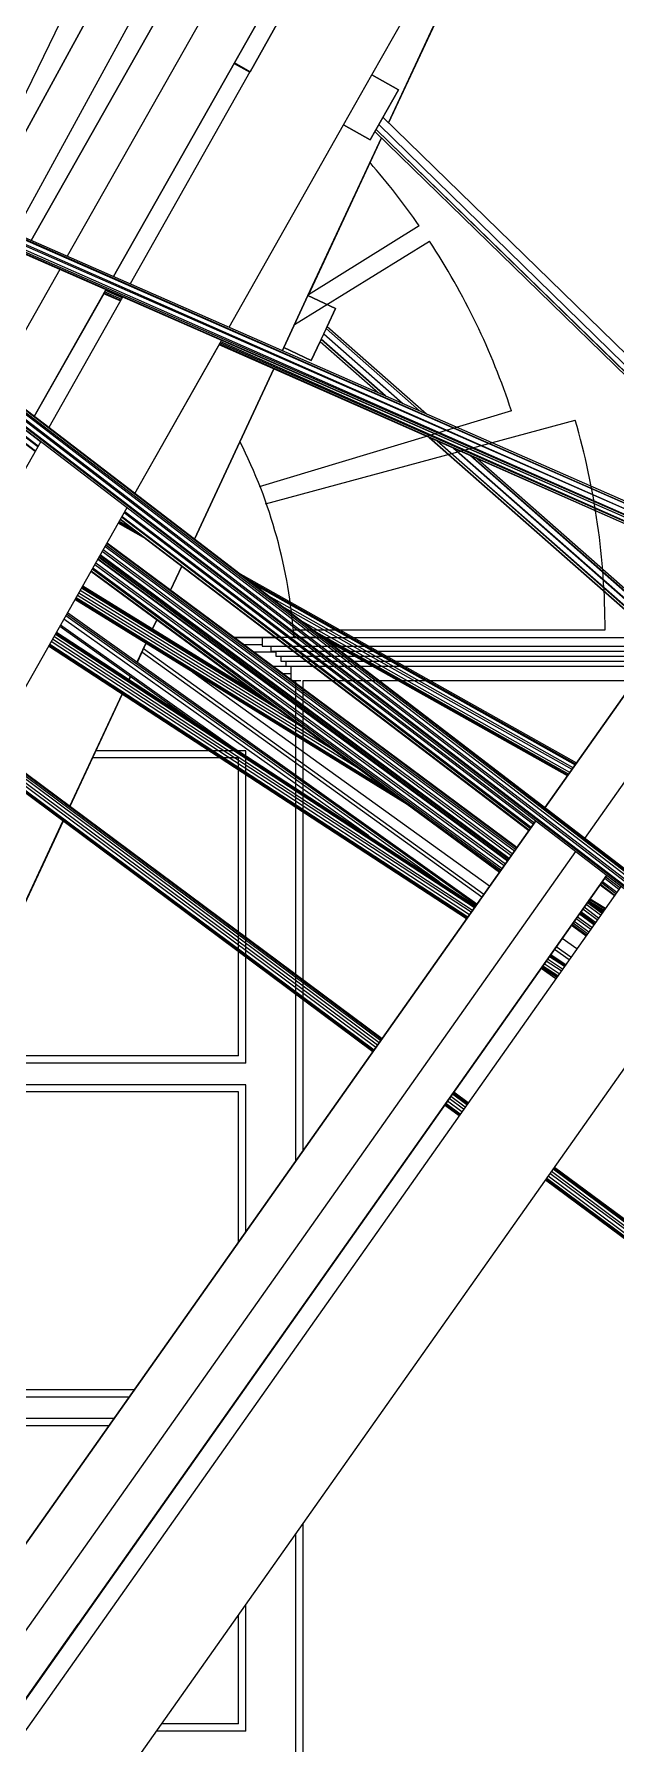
# Model space of a CAD drawing. Extents: x -43 to 90, y 6 to 81.
# Drawn here: x -16.527 to -15.716, y 69.147 to 71.528 of the extents above; entities that cross this region are included whole.
import ezdxf

# ---------------------------------------------------------------- set-up
doc = ezdxf.new("R2010")
doc.units = 0
doc.header["$LTSCALE"] = 0.1
doc.header["$MEASUREMENT"] = 0
doc.layers.add('cobertura nova', color=4, linetype='CONTINUOUS')
doc.layers.add('visto', color=9, linetype='CONTINUOUS')

msp = doc.modelspace()

# ---------------------------------------------------------------- linework, layer by layer
at = {"layer": 'cobertura nova'}
for p, q in [((-16.6039, 71.2728), (-15.1288, 73.9743)), ((-15.1288, 73.9743), (-16.6039, 71.2728)), ((-15.0808, 73.9481), (-16.5537, 71.2508)), ((-16.5308, 71.2407), (-15.0156, 73.9153)), ((-15.0156, 73.9153), (-16.5308, 71.2407)), ((-15.0156, 73.9153), (-16.5308, 71.2407)), ((-14.9681, 73.8884), (-16.4805, 71.2187)), ((-16.4161, 71.1905), (-14.9072, 73.8539)), ((-16.4161, 71.1905), (-14.9072, 73.8539)), ((-14.9072, 73.8539), (-16.4161, 71.1905)), ((-16.4161, 71.1905), (-14.9072, 73.8539)), ((-16.4161, 71.1905), (-14.9072, 73.8539)), ((-16.4161, 71.1905), (-14.9072, 73.8539)), ((-14.9072, 73.8539), (-16.4161, 71.1905)), ((-16.4161, 71.1905), (-14.9072, 73.8539)), ((-14.9072, 73.8539), (-16.4161, 71.1905)), ((-16.4161, 71.1905), (-14.9072, 73.8539)), ((-16.4161, 71.1905), (-14.9072, 73.8539)), ((-14.9072, 73.8539), (-16.4161, 71.1905)), ((-14.9353, 73.8043), (-16.4161, 71.1905)), ((-16.0559, 71.4712), (-14.7943, 73.6981)), ((-16.0559, 71.4712), (-14.7944, 73.6981)), ((-15.8148, 70.4505), (-14.023, 72.9875)), ((-14.023, 72.9875), (-15.8148, 70.4505)), ((-16.4161, 71.1905), (-15.4125, 72.962)), ((-15.7592, 70.408), (-13.9658, 72.9471)), ((-12.3274, 67.7759), (-18.0227, 72.1373)), ((-12.3358, 67.7729), (-18.0227, 72.1373)), ((-12.3216, 67.7755), (-18.0211, 72.1401)), ((-12.3273, 67.7759), (-18.0211, 72.1401)), ((-18.0326, 72.1208), (-12.3481, 67.7684)), ((-18.0309, 72.1236), (-12.348, 67.7684)), ((-12.3445, 67.7697), (-18.0309, 72.1236)), ((-12.336, 67.7728), (-18.0268, 72.1304)), ((-12.3444, 67.7697), (-18.0268, 72.1304)), ((-15.7486, 72.0135), (-16.0328, 71.4045)), ((-16.0328, 71.4045), (-15.7486, 72.0135)), ((-16.0328, 71.4045), (-15.7489, 72.013)), ((-15.7485, 72.0138), (-16.0327, 71.4044)), ((-16.0327, 71.4044), (-15.7485, 72.0138)), ((-17.2695, 71.5645), (-15.5744, 70.8215)), ((-17.2695, 71.5645), (-15.5744, 70.8215)), ((-15.5762, 70.819), (-17.2643, 71.5606)), ((-17.259, 71.5565), (-15.5762, 70.819)), ((-15.5805, 70.8128), (-17.2464, 71.5469)), ((-16.1864, 71.5451), (-16.2258, 71.4755)), ((-16.2258, 71.4755), (-16.1864, 71.5451)), ((-16.1864, 71.5451), (-16.2258, 71.4755)), ((-16.2258, 71.4755), (-16.1864, 71.5451)), ((-16.2258, 71.4755), (-16.1864, 71.5451)), ((-16.1864, 71.5451), (-16.2258, 71.4755)), ((-16.2258, 71.4755), (-16.1864, 71.5451)), ((-16.2258, 71.4755), (-16.1864, 71.5451)), ((-15.5805, 70.8128), (-17.2336, 71.5371)), ((-15.5849, 70.8066), (-17.2208, 71.5273)), ((-17.2083, 71.5177), (-15.5849, 70.8066)), ((-15.5867, 70.804), (-17.203, 71.5136)), ((-15.5867, 70.804), (-17.1979, 71.5097)), ((-16.2092, 71.5049), (-16.2092, 71.5049)), ((-16.2476, 71.4878), (-16.416, 71.1905)), ((-16.2476, 71.4878), (-16.416, 71.1905)), ((-16.416, 71.1905), (-16.2476, 71.4878)), ((-16.416, 71.1905), (-16.2476, 71.4878)), ((-16.416, 71.1905), (-16.2476, 71.4878)), ((-16.2476, 71.4878), (-16.416, 71.1905)), ((-16.416, 71.1905), (-16.2476, 71.4878)), ((-16.416, 71.1905), (-16.2476, 71.4878)), ((-16.2476, 71.4878), (-16.416, 71.1905)), ((-16.416, 71.1905), (-16.2476, 71.4878)), ((-16.416, 71.1905), (-16.2476, 71.4878)), ((-16.416, 71.1905), (-16.2476, 71.4878)), ((-16.416, 71.1905), (-16.2476, 71.4878)), ((-16.2476, 71.4878), (-16.416, 71.1905)), ((-16.2476, 71.4878), (-16.416, 71.1905)), ((-16.416, 71.1905), (-16.2476, 71.4878)), ((-16.2476, 71.4878), (-16.416, 71.1905)), ((-16.416, 71.1905), (-16.2476, 71.4878)), ((-16.2476, 71.4878), (-16.416, 71.1905)), ((-16.416, 71.1905), (-16.2476, 71.4878)), ((-16.416, 71.1905), (-16.2476, 71.4878)), ((-16.2476, 71.4878), (-16.416, 71.1905)), ((-16.2476, 71.4878), (-16.416, 71.1905)), ((-16.2476, 71.4878), (-16.416, 71.1905)), ((-16.2259, 71.4755), (-16.393, 71.1804)), ((-16.248, 71.487), (-16.2261, 71.475)), ((-16.2476, 71.4878), (-16.2258, 71.4755)), ((-16.2258, 71.4755), (-16.2476, 71.4878)), ((-16.2258, 71.4755), (-16.2258, 71.4755)), ((-16.2258, 71.4755), (-16.2258, 71.4755)), ((-16.2258, 71.4755), (-16.2258, 71.4755)), ((-16.2258, 71.4755), (-16.2258, 71.4755)), ((-16.2258, 71.4755), (-16.2258, 71.4755)), ((-16.2258, 71.4755), (-16.2258, 71.4755)), ((-16.0953, 71.4015), (-16.0559, 71.4712)), ((-16.0559, 71.4712), (-16.019, 71.4503)), ((-16.0559, 71.4712), (-16.0559, 71.4712)), ((-16.019, 71.4503), (-16.0559, 71.4712)), ((-16.019, 71.4503), (-16.0559, 71.4712)), ((-16.0559, 71.4712), (-16.0559, 71.4712)), ((-16.0559, 71.4712), (-16.0559, 71.4712)), ((-16.0559, 71.4712), (-16.0559, 71.4712)), ((-16.019, 71.4503), (-16.0585, 71.3807)), ((-16.0585, 71.3807), (-16.019, 71.4503)), ((-16.019, 71.4503), (-16.019, 71.4503)), ((-16.019, 71.4503), (-16.019, 71.4503)), ((-16.019, 71.4503), (-16.019, 71.4503)), ((-16.2549, 71.1198), (-16.0953, 71.4015)), ((-16.2549, 71.1198), (-16.0953, 71.4015)), ((-16.0953, 71.4015), (-16.0956, 71.4012)), ((-16.0953, 71.4015), (-16.0585, 71.3807)), ((-16.0585, 71.3807), (-16.0953, 71.4015)), ((-15.5115, 70.88), (-16.0463, 71.4021)), ((-15.5044, 70.8901), (-16.0406, 71.4121)), ((-16.145, 71.1639), (-16.0426, 71.3835)), ((-16.0426, 71.3835), (-16.145, 71.1639)), ((-16.145, 71.1639), (-16.0426, 71.3835)), ((-16.0425, 71.3834), (-16.1449, 71.1639)), ((-16.1449, 71.1639), (-16.0425, 71.3834)), ((-16.0518, 71.3924), (-15.5172, 70.8719)), ((-16.0502, 71.3953), (-15.5156, 70.8742)), ((-15.5153, 70.8746), (-16.0501, 71.3953)), ((-16.491, 71.2001), (-16.5826, 71.0385)), ((-16.5265, 70.9955), (-16.4266, 71.1719)), ((-16.5265, 70.9955), (-16.4266, 71.1719)), ((-16.4266, 71.1719), (-16.5265, 70.9955)), ((-16.4266, 71.1719), (-16.5265, 70.9955)), ((-16.5265, 70.9955), (-16.4266, 71.1719)), ((-16.5265, 70.9955), (-16.4266, 71.1719)), ((-16.5265, 70.9955), (-16.4266, 71.1719)), ((-16.4266, 71.1719), (-16.5265, 70.9955)), ((-16.5265, 70.9955), (-16.4266, 71.1719)), ((-16.5265, 70.9955), (-16.4266, 71.1719)), ((-16.4266, 71.1719), (-16.5265, 70.9955)), ((-16.5265, 70.9955), (-16.4266, 71.1719)), ((-16.5265, 70.9955), (-16.4266, 71.1719)), ((-16.4266, 71.1719), (-16.5265, 70.9955)), ((-16.4296, 71.1665), (-16.5265, 70.9955)), ((-16.4296, 71.1665), (-16.5265, 70.9955)), ((-16.5265, 70.9955), (-16.4296, 71.1665)), ((-16.5265, 70.9955), (-16.4296, 71.1665)), ((-16.5265, 70.9955), (-16.4296, 71.1665)), ((-16.4296, 71.1665), (-16.5265, 70.9955)), ((-16.5265, 70.9955), (-16.4296, 71.1665)), ((-16.5265, 70.9955), (-16.4296, 71.1665)), ((-16.4296, 71.1665), (-16.5265, 70.9955)), ((-16.5265, 70.9955), (-16.4296, 71.1665)), ((-16.5265, 70.9955), (-16.4296, 71.1665)), ((-16.5265, 70.9955), (-16.4296, 71.1665)), ((-16.5265, 70.9955), (-16.4296, 71.1665)), ((-16.4296, 71.1665), (-16.5265, 70.9955)), ((-16.4296, 71.1665), (-16.5265, 70.9955)), ((-16.5265, 70.9955), (-16.4296, 71.1665)), ((-16.4296, 71.1665), (-16.5265, 70.9955)), ((-16.5265, 70.9955), (-16.4296, 71.1665)), ((-16.4296, 71.1665), (-16.5265, 70.9955)), ((-16.5265, 70.9955), (-16.4296, 71.1665)), ((-16.5265, 70.9955), (-16.4296, 71.1665)), ((-16.4296, 71.1665), (-16.5265, 70.9955)), ((-16.4296, 71.1665), (-16.5265, 70.9955)), ((-16.4296, 71.1665), (-16.5265, 70.9955)), ((-16.4036, 71.1618), (-16.5064, 70.9802)), ((-16.4066, 71.1564), (-16.4296, 71.1665)), ((-16.4062, 71.1571), (-16.4292, 71.1672)), ((-16.4281, 71.1693), (-16.4051, 71.1591)), ((-16.4041, 71.1608), (-16.4271, 71.171)), ((-16.145, 71.1639), (-16.1788, 71.0914)), ((-16.1788, 71.0914), (-16.145, 71.1639)), ((-16.145, 71.1639), (-16.1788, 71.0914)), ((-16.1788, 71.0914), (-16.145, 71.1639)), ((-16.145, 71.1639), (-16.1788, 71.0914)), ((-16.1066, 71.146), (-16.145, 71.1639)), ((-16.145, 71.1639), (-16.145, 71.1639)), ((-16.145, 71.1639), (-16.1066, 71.146)), ((-16.145, 71.1639), (-16.145, 71.1639)), ((-16.145, 71.1639), (-16.145, 71.1639)), ((-16.1449, 71.1639), (-16.145, 71.1639)), ((-16.145, 71.1639), (-16.1449, 71.1639)), ((-16.1449, 71.1639), (-16.145, 71.1639)), ((-16.145, 71.1639), (-16.145, 71.1639)), ((-16.145, 71.1639), (-16.145, 71.1639)), ((-16.145, 71.1639), (-16.145, 71.1639)), ((-16.1449, 71.1639), (-16.1449, 71.1639)), ((-16.1066, 71.146), (-16.1404, 71.0735)), ((-16.1066, 71.146), (-16.1182, 71.1209)), ((-16.1182, 71.1209), (-16.1066, 71.146)), ((-16.1066, 71.146), (-16.1066, 71.146)), ((-16.1066, 71.146), (-16.1066, 71.146)), ((-16.1231, 71.1105), (-16.0126, 71.0136)), ((-16.1231, 71.1105), (-16.0134, 71.014)), ((-15.9894, 71.0035), (-16.1197, 71.1179)), ((-16.1197, 71.1179), (-15.9898, 71.0036)), ((-16.1182, 71.1209), (-15.98, 70.9994)), ((-16.3862, 70.8881), (-16.2654, 71.1013)), ((-16.3862, 70.8881), (-16.2687, 71.0955)), ((-15.5918, 70.7968), (-16.2687, 71.0955)), ((-15.5918, 70.7968), (-16.2684, 71.0961)), ((-16.2672, 71.0982), (-15.59, 70.7993)), ((-15.59, 70.7993), (-16.2664, 71.0996)), ((-16.1807, 71.0873), (-16.1788, 71.0914)), ((-16.1788, 71.0914), (-16.1807, 71.0873)), ((-16.1807, 71.0873), (-16.1788, 71.0914)), ((-16.1788, 71.0914), (-16.1807, 71.0873)), ((-16.1807, 71.0873), (-16.1805, 71.0877)), ((-16.1788, 71.0914), (-16.1788, 71.0914)), ((-16.1788, 71.0914), (-16.1404, 71.0735)), ((-16.1788, 71.0914), (-16.1788, 71.0914)), ((-16.1788, 71.0914), (-16.1404, 71.0735)), ((-16.1404, 71.0735), (-16.1788, 71.0914)), ((-16.1788, 71.0914), (-16.1788, 71.0914)), ((-16.1788, 71.0914), (-16.1788, 71.0914)), ((-16.1788, 71.0914), (-16.1788, 71.0914)), ((-16.128, 71.1001), (-16.1404, 71.0735)), ((-16.1404, 71.0735), (-16.128, 71.1001)), ((-16.128, 71.1001), (-16.0465, 71.0285)), ((-16.128, 71.1001), (-16.0467, 71.0286)), ((-16.1265, 71.1032), (-16.0363, 71.024)), ((-16.037, 71.0243), (-16.1265, 71.1031)), ((-16.1404, 71.0735), (-16.1404, 71.0735)), ((-16.1404, 71.0735), (-16.1404, 71.0735)), ((-16.3033, 70.8246), (-16.1926, 71.0619)), ((-16.1926, 71.0619), (-16.3033, 70.8246)), ((-16.3033, 70.8246), (-16.1926, 71.0619)), ((-16.3032, 70.8246), (-16.1925, 71.0619)), ((-16.1925, 71.0619), (-16.3032, 70.8246)), ((-16.5265, 70.9955), (-16.5046, 71.0341)), ((-16.5415, 70.9689), (-16.5215, 70.9536)), ((-16.541, 70.9699), (-16.5209, 70.9547)), ((-16.5376, 70.9758), (-16.5176, 70.9606)), ((-16.5175, 70.9607), (-17.5268, 69.179)), ((-16.5254, 70.9467), (-16.5455, 70.962)), ((-16.5449, 70.963), (-16.5248, 70.9478)), ((-15.9759, 70.9663), (-15.6519, 70.6812)), ((-15.9755, 70.9661), (-15.6517, 70.6815)), ((-15.65, 70.6838), (-15.9661, 70.9619)), ((-15.965, 70.9615), (-15.6494, 70.6847)), ((-15.9424, 70.9515), (-15.6455, 70.6903)), ((-15.9411, 70.9509), (-15.6449, 70.6911)), ((-15.9186, 70.941), (-15.6409, 70.6967)), ((-15.6407, 70.697), (-15.9181, 70.9407)), ((-15.9088, 70.9366), (-15.6391, 70.6993)), ((-17.3963, 69.105), (-16.3972, 70.8687)), ((-17.3963, 69.105), (-16.3972, 70.8686)), ((-16.408, 70.8496), (-16.3894, 70.8392)), ((-16.4065, 70.8522), (-15.8371, 70.419)), ((-16.4062, 70.8527), (-15.8366, 70.4197)), ((-15.8352, 70.4216), (-16.4049, 70.8551)), ((-16.4042, 70.8563), (-15.8339, 70.4234)), ((-16.401, 70.862), (-15.8307, 70.428)), ((-16.4003, 70.8632), (-15.8294, 70.4298)), ((-16.3708, 70.825), (-16.4096, 70.8468)), ((-16.3794, 70.8316), (-16.4088, 70.8481)), ((-16.435, 70.8019), (-15.8654, 70.3789)), ((-15.8647, 70.3799), (-16.4345, 70.8028)), ((-15.8619, 70.3838), (-16.4318, 70.8076)), ((-15.8602, 70.3863), (-16.4306, 70.8096)), ((-15.8574, 70.3902), (-16.4279, 70.8145)), ((-15.8557, 70.3927), (-16.4268, 70.8165)), ((-15.8545, 70.3943), (-16.4256, 70.8185)), ((-15.8538, 70.3953), (-16.4251, 70.8193)), ((-16.4475, 70.7799), (-15.8779, 70.3611)), ((-16.447, 70.7808), (-15.8772, 70.3622)), ((-15.8761, 70.3638), (-16.4459, 70.7827)), ((-16.4447, 70.7848), (-15.8743, 70.3663)), ((-16.442, 70.7896), (-15.8716, 70.3702)), ((-16.4408, 70.7917), (-15.8698, 70.3727)), ((-15.8671, 70.3765), (-16.4381, 70.7965)), ((-16.4376, 70.7973), (-15.9323, 70.426)), ((-16.3057, 70.7031), (-16.4365, 70.7993)), ((-16.4361, 70.7999), (-15.8666, 70.3773)), ((-16.3365, 70.7535), (-16.3208, 70.787)), ((-16.3208, 70.787), (-16.3364, 70.7535)), ((-16.3364, 70.7535), (-16.3208, 70.787)), ((-16.3364, 70.7535), (-16.3208, 70.787)), ((-16.3208, 70.787), (-16.3364, 70.7535)), ((-16.2428, 70.7783), (-15.7707, 70.513)), ((-16.2428, 70.7783), (-15.7707, 70.513)), ((-16.4624, 70.7535), (-16.1529, 70.5633)), ((-16.4605, 70.757), (-16.1872, 70.5885)), ((-16.4597, 70.7584), (-16.2047, 70.6014)), ((-16.4589, 70.7598), (-16.2193, 70.6121)), ((-16.4589, 70.7598), (-16.2192, 70.6121)), ((-15.7719, 70.5113), (-16.2326, 70.7705)), ((-16.2247, 70.7645), (-15.7725, 70.5104)), ((-16.0005, 70.4513), (-16.4698, 70.7405)), ((-16.0193, 70.465), (-16.469, 70.7419)), ((-16.4682, 70.7433), (-16.0325, 70.4748)), ((-16.4663, 70.7467), (-16.0769, 70.5074)), ((-16.4643, 70.7501), (-16.1098, 70.5316)), ((-16.3461, 70.7328), (-16.346, 70.733)), ((-16.346, 70.733), (-16.3461, 70.7328)), ((-16.3461, 70.7328), (-16.346, 70.733)), ((-16.346, 70.7328), (-16.346, 70.733)), ((-16.346, 70.733), (-16.346, 70.7328)), ((-15.7755, 70.5062), (-16.1997, 70.7453)), ((-15.777, 70.504), (-16.181, 70.731)), ((-16.4897, 70.7054), (-16.2492, 70.5346)), ((-16.0603, 70.4115), (-16.4853, 70.7132)), ((-15.9621, 70.3475), (-16.4827, 70.7178)), ((-15.9106, 70.3148), (-16.4814, 70.72)), ((-15.9095, 70.3164), (-16.4803, 70.7219)), ((-16.3615, 70.6998), (-16.3556, 70.7124)), ((-16.3556, 70.7124), (-16.3615, 70.6998)), ((-16.3615, 70.6998), (-16.3556, 70.7124)), ((-16.3615, 70.6998), (-16.3556, 70.7123)), ((-16.3556, 70.7123), (-16.3615, 70.6998)), ((-15.78, 70.4998), (-16.1556, 70.7115)), ((-15.9201, 70.3014), (-16.5029, 70.6821)), ((-15.9175, 70.3052), (-16.501, 70.6854)), ((-15.9156, 70.3078), (-16.499, 70.689)), ((-16.4971, 70.6922), (-15.9129, 70.3116)), ((-15.9121, 70.3127), (-16.4963, 70.6937)), ((-16.4955, 70.6951), (-15.911, 70.3143)), ((-16.4955, 70.6951), (-15.911, 70.3143)), ((-16.4908, 70.7035), (-16.293, 70.5631)), ((-16.1373, 70.6975), (-15.7815, 70.4976)), ((-15.7828, 70.4959), (-16.1267, 70.6894)), ((-15.7834, 70.495), (-16.1192, 70.6837)), ((-15.9239, 70.2961), (-16.5065, 70.6757)), ((-15.9231, 70.2972), (-16.5057, 70.6772)), ((-16.5049, 70.6785), (-15.922, 70.2988)), ((-16.3829, 70.654), (-16.371, 70.6796)), ((-16.3709, 70.6796), (-16.3828, 70.654)), ((-16.3828, 70.654), (-16.3709, 70.6796)), ((-16.3828, 70.654), (-16.3709, 70.6795)), ((-16.3709, 70.6795), (-16.3828, 70.654)), ((-15.9027, 70.3261), (-16.3766, 70.6672)), ((-15.9, 70.3299), (-16.3744, 70.6721)), ((-15.8918, 70.3415), (-16.3053, 70.6391)), ((-16.3944, 70.6292), (-16.3924, 70.6337)), ((-16.3923, 70.6336), (-16.3944, 70.6292)), ((-16.3944, 70.6292), (-16.3923, 70.6336)), ((-16.3944, 70.6292), (-16.3923, 70.6336)), ((-16.3923, 70.6336), (-16.3944, 70.6292)), ((-16.4768, 70.4527), (-16.4039, 70.6089)), ((-16.4039, 70.6088), (-16.4768, 70.4527)), ((-16.4768, 70.4527), (-16.4039, 70.6088)), ((-16.4767, 70.4526), (-16.4039, 70.6088)), ((-16.4039, 70.6088), (-16.4767, 70.4526)), ((-16.0537, 70.1122), (-16.5968, 70.5163)), ((-16.5961, 70.5176), (-16.0527, 70.1136)), ((-16.0506, 70.1167), (-16.5939, 70.5215)), ((-16.0482, 70.1201), (-16.5922, 70.5245)), ((-16.046, 70.1232), (-16.5899, 70.5285)), ((-16.5882, 70.5315), (-16.0436, 70.1266)), ((-16.0427, 70.1278), (-16.5873, 70.5331)), ((-16.5866, 70.5343), (-16.0417, 70.1292)), ((-16.5866, 70.5343), (-16.0417, 70.1292)), ((-16.0546, 70.111), (-16.5977, 70.5147)), ((-18.6834, 66.3891), (-15.8275, 70.4325)), ((-15.8275, 70.4325), (-18.6834, 66.3891)), ((-17.2947, 68.6995), (-16.4865, 70.432)), ((-16.4864, 70.432), (-17.2946, 68.6994)), ((-17.2946, 68.6994), (-16.4864, 70.432)), ((-17.2946, 68.6994), (-16.4864, 70.4319)), ((-16.4864, 70.4319), (-17.2946, 68.6994)), ((-18.6262, 66.3487), (-15.7719, 70.3899)), ((-15.7285, 70.3567), (-18.5816, 66.3172)), ((-15.7285, 70.3567), (-18.5816, 66.3172)), ((-18.5816, 66.3172), (-15.7285, 70.3567)), ((-15.7285, 70.3567), (-18.5816, 66.3172)), ((-18.5816, 66.3172), (-15.7285, 70.3567)), ((-18.5816, 66.3172), (-15.7285, 70.3567)), ((-18.5816, 66.3172), (-15.7285, 70.3567)), ((-15.7285, 70.3567), (-18.5816, 66.3172)), ((-18.5816, 66.3172), (-15.7285, 70.3567)), ((-18.5816, 66.3172), (-15.7285, 70.3567)), ((-15.7285, 70.3567), (-18.5816, 66.3172)), ((-15.7285, 70.3567), (-18.5816, 66.3172)), ((-18.5816, 66.3172), (-15.7285, 70.3567)), ((-18.5816, 66.3172), (-15.7285, 70.3567)), ((-15.7285, 70.3567), (-18.5816, 66.3172)), ((-18.5816, 66.3172), (-15.7285, 70.3567)), ((-15.7285, 70.3567), (-18.5816, 66.3172)), ((-15.7285, 70.3567), (-18.5816, 66.3172)), ((-15.7285, 70.3567), (-18.5816, 66.3172)), ((-18.5816, 66.3172), (-15.7285, 70.3567)), ((-18.5816, 66.3172), (-15.7285, 70.3567)), ((-15.7285, 70.3567), (-18.5816, 66.3172)), ((-18.5816, 66.3172), (-15.7285, 70.3567)), ((-15.7285, 70.3567), (-18.5816, 66.3172)), ((-18.5816, 66.3172), (-15.7285, 70.3567)), ((-15.7285, 70.3567), (-18.5816, 66.3172)), ((-18.5816, 66.3172), (-15.7285, 70.3567)), ((-18.5816, 66.3172), (-15.7285, 70.3567)), ((-15.7285, 70.3567), (-18.5816, 66.3172)), ((-15.7285, 70.3567), (-18.5816, 66.3172)), ((-15.7285, 70.3567), (-18.5816, 66.3172)), ((-18.5816, 66.3172), (-15.7285, 70.3567)), ((-18.5816, 66.3172), (-15.7285, 70.3567)), ((-15.7285, 70.3567), (-18.5816, 66.3172)), ((-18.5816, 66.3172), (-15.7285, 70.3567)), ((-18.5816, 66.3172), (-15.7285, 70.3567)), ((-15.7285, 70.3567), (-18.5816, 66.3172)), ((-15.7315, 70.3525), (-15.7116, 70.3374)), ((-15.7301, 70.3545), (-15.7102, 70.3394)), ((-15.7087, 70.3415), (-16.9923, 68.524)), ((-15.7378, 70.3435), (-15.718, 70.3283)), ((-15.7373, 70.3443), (-15.7174, 70.3291)), ((-15.7161, 70.331), (-15.736, 70.3461)), ((-15.7346, 70.3481), (-15.7147, 70.333)), ((-15.7465, 70.2879), (-15.7666, 70.3027)), ((-15.7664, 70.303), (-15.7464, 70.2881)), ((-15.7653, 70.3045), (-15.7453, 70.2896)), ((-15.7445, 70.2907), (-15.7646, 70.3056)), ((-15.7419, 70.2945), (-15.7619, 70.3094)), ((-15.74, 70.2971), (-15.7601, 70.312)), ((-15.7374, 70.3009), (-15.7574, 70.3158)), ((-15.7355, 70.3035), (-15.7556, 70.3184)), ((-15.7344, 70.305), (-15.7545, 70.3199)), ((-15.7337, 70.3061), (-15.7537, 70.321)), ((-15.7536, 70.3212), (-15.7323, 70.3081)), ((-15.7524, 70.3229), (-15.7311, 70.3098)), ((-15.7517, 70.3239), (-15.7304, 70.3107)), ((-15.7517, 70.3239), (-15.7304, 70.3107)), ((-15.7775, 70.2873), (-15.7574, 70.2725)), ((-15.7767, 70.2884), (-15.7566, 70.2736)), ((-15.7555, 70.2751), (-15.7756, 70.2899)), ((-15.7738, 70.2926), (-15.7537, 70.2778)), ((-15.7711, 70.2963), (-15.751, 70.2815)), ((-15.7693, 70.2989), (-15.7492, 70.2842)), ((-15.7812, 70.2387), (-15.8015, 70.2533)), ((-15.7786, 70.2424), (-15.7989, 70.257)), ((-15.7704, 70.2541), (-15.7907, 70.2687)), ((-16.8698, 68.4375), (-15.5895, 70.2502)), ((-16.8698, 68.4375), (-15.5895, 70.2502)), ((-15.8175, 70.2307), (-15.7966, 70.2171)), ((-15.7948, 70.2196), (-15.8157, 70.2332)), ((-15.792, 70.2235), (-15.813, 70.2371)), ((-15.7903, 70.226), (-15.8112, 70.2396)), ((-15.8084, 70.2435), (-15.7875, 70.2299)), ((-15.7868, 70.2309), (-15.8077, 70.2446)), ((-15.8066, 70.2462), (-15.7856, 70.2325)), ((-15.8066, 70.2462), (-15.7856, 70.2325)), ((-15.8199, 70.2274), (-15.7995, 70.2129)), ((-15.7984, 70.2144), (-15.8194, 70.228)), ((-15.7977, 70.2154), (-15.8186, 70.2291)), ((-15.8622, 70.1675), (-18.5816, 66.3172)), ((-15.9527, 70.0393), (-15.9327, 70.0244)), ((-15.9306, 70.0273), (-15.9506, 70.0422)), ((-15.9281, 70.0308), (-15.9481, 70.0457)), ((-15.926, 70.0337), (-15.9461, 70.0487)), ((-15.9436, 70.0522), (-15.9235, 70.0373)), ((-15.9227, 70.0385), (-15.9427, 70.0534)), ((-15.9417, 70.0549), (-15.9216, 70.04)), ((-15.9417, 70.0549), (-15.9216, 70.04)), ((-15.9345, 70.0217), (-15.9546, 70.0366)), ((-15.9337, 70.0229), (-15.9537, 70.0378)), ((-14.1625, 68.7196), (-15.8057, 69.9441)), ((-15.8031, 69.9477), (-14.1558, 68.7231)), ((-14.1554, 68.7233), (-15.8023, 69.9489)), ((-15.8012, 69.9504), (-14.1526, 68.7248)), ((-15.8012, 69.9504), (-14.1526, 68.7248)), ((-14.1746, 68.7134), (-15.8141, 69.9322)), ((-14.1742, 68.7136), (-15.8133, 69.9333)), ((-15.8122, 69.9348), (-14.1714, 68.715)), ((-14.1703, 68.7156), (-15.8102, 69.9376)), ((-14.1636, 68.7191), (-15.8077, 69.9413)), ((-18.5816, 66.3172), (-16.4652, 69.3137))]:
    msp.add_line(p, q, dxfattribs=at)
at = {"layer": 'visto'}
for p, q in [((-16.4498, 71.6287), (-16.6101, 71.2987)), ((-15.9901, 71.2612), (-16.1444, 71.1651)), ((-16.1638, 71.1235), (-15.9757, 71.2398)), ((-15.8613, 71.0032), (-16.213, 70.8976)), ((-16.204, 70.8737), (-15.7724, 70.9905)), ((-16.1869, 70.6878), (-16.2478, 70.6878)), ((-16.2478, 70.6878), (-16.1869, 70.6878)), ((-16.1225, 70.6878), (-16.1869, 70.6878)), ((-16.1656, 70.6983), (-15.7309, 70.6983)), ((-16.1647, 70.6878), (-15.6472, 70.6878)), ((-16.2344, 70.6778), (-16.2088, 70.6778)), ((-16.2209, 70.6678), (-16.1898, 70.6678)), ((-16.1968, 70.6757), (-15.6558, 70.6757)), ((-16.1898, 70.6687), (-15.6607, 70.6687)), ((-16.1828, 70.6617), (-15.6656, 70.6617)), ((-16.194, 70.6478), (-16.0803, 70.6478)), ((-16.1805, 70.6378), (-16.1688, 70.6378)), ((-16.1758, 70.6547), (-15.6706, 70.6547)), ((-16.1688, 70.6477), (-15.6755, 70.6477)), ((-16.167, 70.6278), (-16.1548, 70.6278)), ((-16.1618, 69.9593), (-16.1618, 70.6278)), ((-16.1518, 69.9734), (-16.1518, 70.6278)), ((-16.1518, 70.6277), (-15.6897, 70.6277)), ((-16.2418, 70.52), (-16.4453, 70.52)), ((-16.2318, 70.53), (-16.4407, 70.53)), ((-16.2418, 70.105), (-16.2418, 70.52)), ((-16.2318, 70.095), (-16.2318, 70.53)), ((-16.2318, 70.095), (-16.6436, 70.095)), ((-16.2418, 70.105), (-16.6389, 70.105)), ((-16.2318, 70.065), (-16.6576, 70.065)), ((-16.2318, 69.8601), (-16.2318, 70.065)), ((-16.2418, 70.055), (-16.6623, 70.055)), ((-16.2418, 69.846), (-16.2418, 70.055)), ((-16.3873, 69.64), (-16.7961, 69.64)), ((-16.3944, 69.63), (-16.8061, 69.63)), ((-16.4155, 69.6), (-16.8061, 69.6)), ((-16.4226, 69.59), (-16.7961, 69.59)), ((-16.1518, 68.6253), (-16.1518, 69.454)), ((-16.1618, 68.6253), (-16.1618, 69.4399)), ((-16.2418, 69.175), (-16.2418, 69.3266)), ((-16.2318, 69.165), (-16.2318, 69.3408)), ((-16.2318, 69.165), (-16.356, 69.165)), ((-16.2418, 69.175), (-16.3489, 69.175))]:
    msp.add_line(p, q, dxfattribs=at)
msp.add_lwpolyline([(-16.2088, 70.6878), (-16.2088, 70.6758), (-16.1968, 70.6758), (-16.1968, 70.6688), (-16.1898, 70.6688), (-16.1898, 70.6618), (-16.1828, 70.6618), (-16.1828, 70.6548), (-16.1758, 70.6548), (-16.1758, 70.6478), (-16.1688, 70.6478), (-16.1688, 70.6278), (-16.1618, 70.6278)], dxfattribs=at)
msp.add_arc((-16.8761, 70.6387), 0.7131, 3.9456, 26.8336, dxfattribs=at)
for major_axis, start_param, end_param in [((-1.073, 0), 3.725399, 3.832599), ((-1.073, 0), 3.44474, 3.700514), ((1.1545, 0), 0, 0.26921)]:
    msp.add_ellipse((-16.8854, 70.6983), major_axis=major_axis, ratio=0.951699, start_param=start_param, end_param=end_param, dxfattribs=at)

doc.saveas('drawing.dxf')
